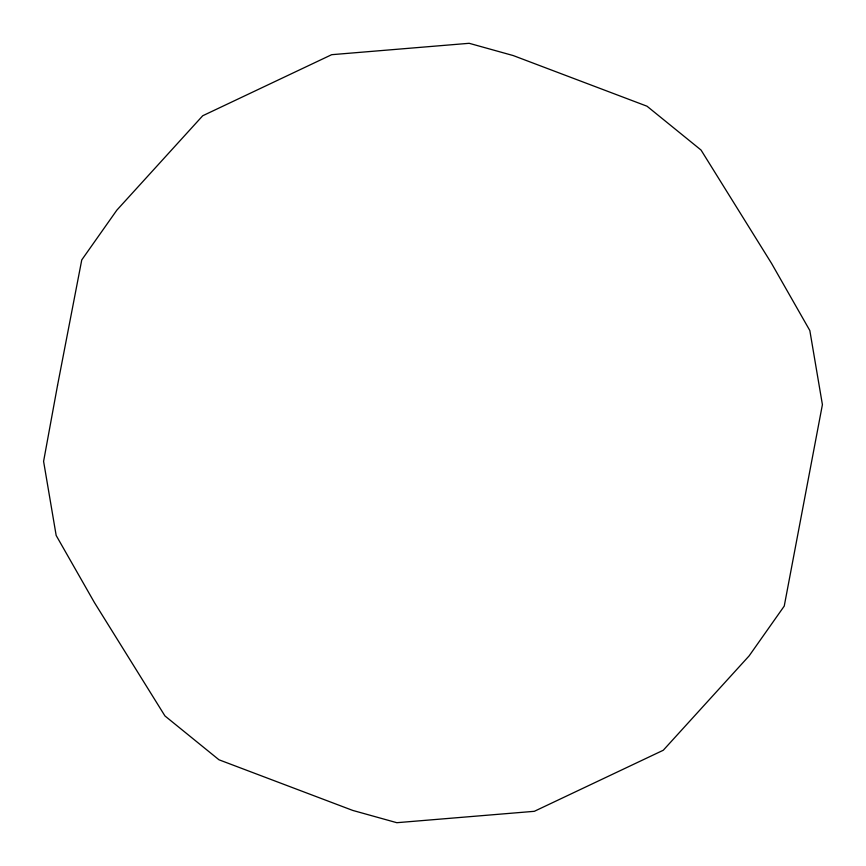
<?xml version="1.0" encoding="UTF-8"?>
<svg xmlns="http://www.w3.org/2000/svg" width="866" height="866" viewBox="0 0 866 866"><rect width="100%" height="100%" fill="white"/><g stroke="black" fill="none" stroke-linecap="round" stroke-linejoin="round"><path stroke-width="1.3" d="M57.546 385.338L43.592 461.361L56.171 535.469L94.437 602.584L164.962 715.955L219.001 759.796L352.743 810.424L396.823 822.7L534.322 811.312L663.28 750.248L749.144 655.865L784.239 606.092L822.408 404.639L809.829 330.531L771.563 263.416L701.038 150.045L646.999 106.204L513.257 55.576L469.177 43.3L331.678 54.688L202.72 115.752L116.856 210.135L81.761 259.908L57.546 385.338"/></g></svg>
